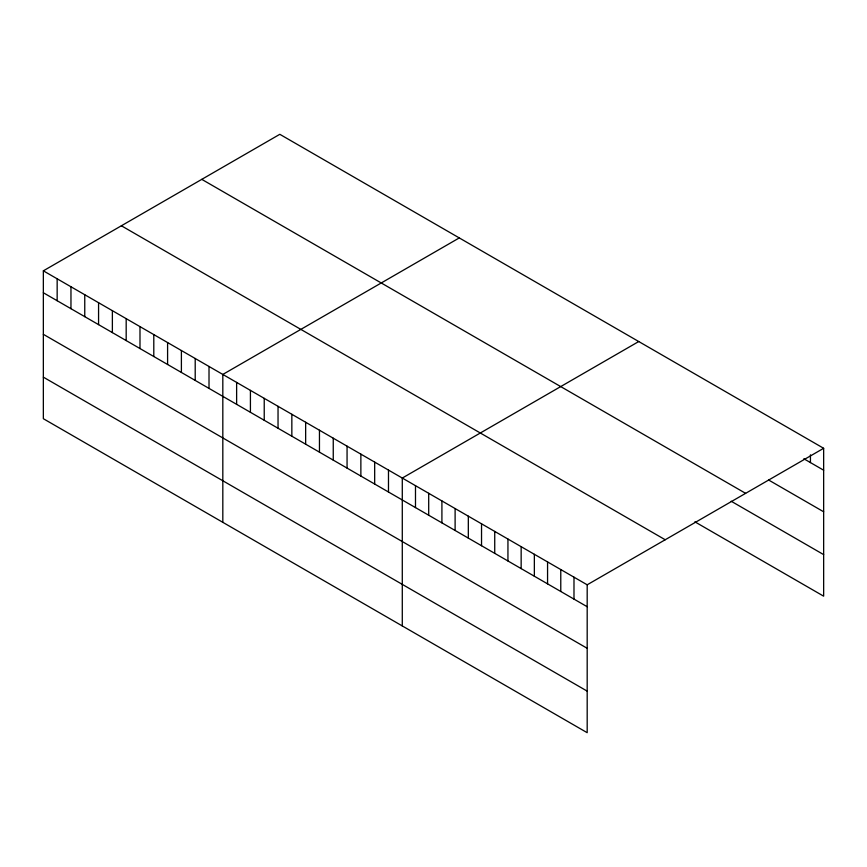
<?xml version="1.0" encoding="UTF-8"?>
<svg xmlns="http://www.w3.org/2000/svg" width="867" height="867" viewBox="0 0 867 867"><rect width="100%" height="100%" fill="white"/><g stroke="black" fill="none" stroke-linecap="round" stroke-linejoin="round"><path stroke-width="1.3" d="M43.35 270.829L587.187 584.802L587.187 732.691L43.35 418.707L43.35 270.829L279.813 134.309L823.65 448.293L823.65 596.171L694.879 521.826M459.282 237.916L222.819 374.436L222.819 522.324M638.741 341.533L402.288 478.053L402.288 625.941M587.187 584.802L823.65 448.293M803.839 458.773L823.65 470.207M768.617 480.004L823.65 511.779M201.783 179.361L745.62 493.345M731.195 501.234L823.65 554.609M121.38 225.778L665.217 539.751M43.35 292.753L587.187 606.727M43.35 334.315L587.187 648.299M43.35 377.145L587.187 691.129M810.439 454.85L810.439 462.588M573.987 577.184L573.987 599.108M560.776 569.554L560.776 591.478M547.565 561.935L547.565 583.859M534.354 554.306L534.354 576.23M521.154 546.676L521.154 568.6M507.943 539.057L507.943 560.982M494.732 531.428L494.732 553.352M481.532 523.809L481.532 545.733M468.321 516.179L468.321 538.104M455.11 508.55L455.11 530.474M441.91 500.931L441.91 522.855M428.699 493.301L428.699 515.226M415.488 485.683L415.488 507.607M388.481 470.087L388.481 492.012M374.674 462.111L374.674 484.035M360.867 454.145L360.867 476.07M347.06 446.169L347.06 468.093M333.253 438.203L333.253 460.128M319.457 430.227L319.457 452.151M305.65 422.262L305.65 444.186M291.843 414.296L291.843 436.209M278.036 406.32L278.036 428.244M264.229 398.354L264.229 420.278M250.422 390.378L250.422 412.302M236.626 382.412L236.626 404.336M209.012 366.47L209.012 388.394M195.205 358.494L195.205 380.418M181.398 350.528L181.398 372.452M167.591 342.563L167.591 364.487M153.795 334.586L153.795 356.51M139.988 326.621L139.988 348.545M126.181 318.644L126.181 340.568M112.374 310.679L112.374 332.603M98.567 302.702L98.567 324.626M84.76 294.737L84.76 316.661M70.964 286.771L70.964 308.685M57.157 278.795L57.157 300.719"/></g></svg>
